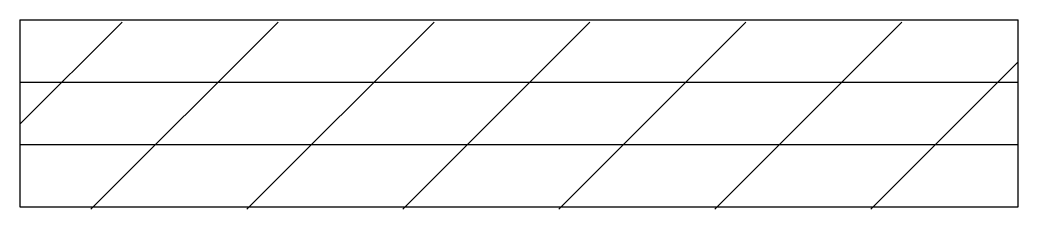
# Model space of a CAD drawing. Header units: metres. Extents: x 35168 to 37088, y 1262 to 1627.
import ezdxf

# ---------------------------------------------------------------- set-up
doc = ezdxf.new("R2010")
doc.units = ezdxf.units.M
doc.layers.add('LAYER1', color=1, linetype='Continuous')

msp = doc.modelspace()

# ---------------------------------------------------------------- linework, layer by layer
for p, q in [((35167.93, 1425.72), (35364.46, 1622.24)), ((35304.46, 1262.24), (35664.46, 1622.24)), ((35604.46, 1262.24), (35964.46, 1622.24)), ((35904.46, 1262.24), (36264.46, 1622.24)), ((36204.46, 1262.24), (36564.46, 1622.24)), ((36504.46, 1262.24), (36864.46, 1622.24)), ((36804.46, 1262.24), (37087.93, 1545.72)), ((35167.93, 1506.79), (37087.93, 1506.79)), ((35167.93, 1386.79), (37087.93, 1386.79))]:
    msp.add_line(p, q)
at = {"layer": 'LAYER1'}
for p, q in [((35167.93, 1626.79), (37087.93, 1626.79)), ((35167.93, 1626.79), (35167.93, 1266.79)), ((37087.93, 1266.79), (37087.93, 1626.79)), ((35167.93, 1266.79), (37087.93, 1266.79))]:
    msp.add_line(p, q, dxfattribs=at)

doc.saveas('drawing.dxf')
